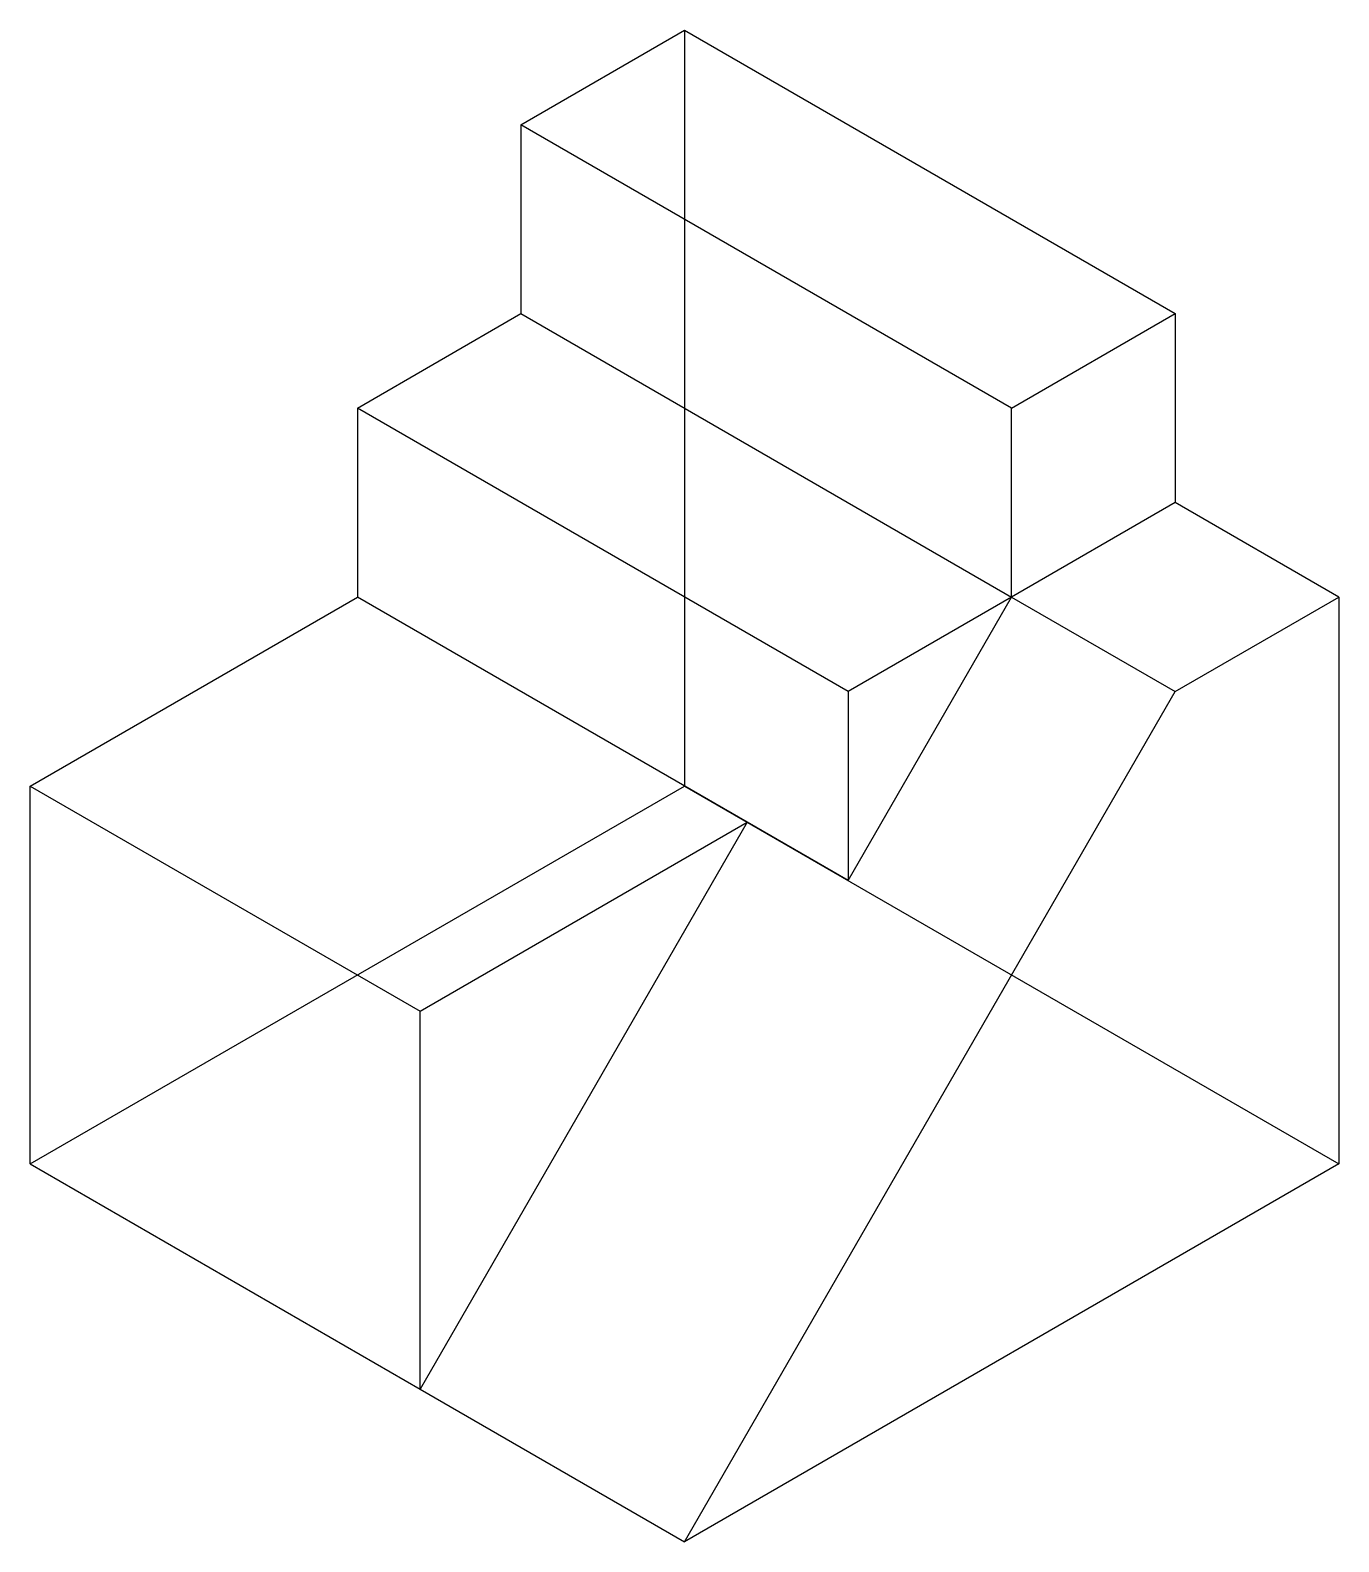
# Model space of a CAD drawing. Extents: x 10.1 to 79.3, y 5.3 to 85.3.
import ezdxf

# ---------------------------------------------------------------- set-up
doc = ezdxf.new("R2010")
doc.units = 0
doc.layers.get('0').update_dxf_attribs({"linetype": 'CONTINUOUS'})
doc.layers.get('DEFPOINTS').update_dxf_attribs({"linetype": 'CONTINUOUS'})
doc.layers.add('1', color=7, linetype='CONTINUOUS')
doc.layers.add('RESULTADO', color=7, linetype='CONTINUOUS')

msp = doc.modelspace()

# ---------------------------------------------------------------- linework, layer by layer
at = {"color": 7, "linetype": 'CONTINUOUS'}
for p, q in [((48.024115, 43.376017), (27.3814, 55.2941)), ((53.3622, 50.2941), (53.3622, 40.2941)), ((48.024115, 43.376017), (30.703615, 13.376017)), ((53.3622, 40.2941), (48.024115, 43.376017)), ((10.0609, 25.2941), (30.703615, 13.376017)), ((30.703615, 13.376017), (44.7019, 5.2941))]:
    msp.add_line(p, q, dxfattribs=at)
at = {"layer": '1', "color": 7, "linetype": 'CONTINUOUS'}
for p, q in [((44.7019, 85.2941), (44.7019, 45.2941)), ((10.0609, 25.2941), (44.7019, 45.2941)), ((44.7019, 45.2941), (79.3429, 25.2941))]:
    msp.add_line(p, q, dxfattribs=at)
at = {"layer": 'DEFPOINTS', "color": 7, "linetype": 'CONTINUOUS'}
msp.add_point((44.7019, 85.2941), dxfattribs=at)
at = {"layer": 'RESULTADO', "color": 7, "linetype": 'CONTINUOUS'}
for p, q in [((36.0416, 80.2941), (44.7019, 85.2941)), ((44.7019, 85.2941), (70.6827, 70.2941)), ((62.0224, 65.2941), (36.0416, 80.2941)), ((36.0416, 80.2941), (36.0416, 70.2941)), ((27.3814, 65.2941), (36.0416, 70.2941)), ((36.0416, 70.2941), (62.0224, 55.2941)), ((62.0224, 65.2941), (70.6827, 70.2941)), ((70.6827, 70.2941), (70.6827, 60.2941)), ((53.3622, 50.2941), (27.3814, 65.2941)), ((27.3814, 65.2941), (27.3814, 55.2941)), ((62.0224, 55.2941), (62.0224, 65.2941)), ((70.6827, 60.2941), (62.0224, 55.2941)), ((79.3429, 55.2941), (70.6827, 60.2941)), ((10.0609, 45.2941), (27.3814, 55.2941)), ((62.0224, 55.2941), (53.3622, 50.2941)), ((53.3622, 40.2941), (62.0224, 55.2941)), ((62.0224, 55.2941), (70.6827, 50.2941)), ((70.6827, 50.2941), (79.3429, 55.2941)), ((79.3429, 55.2941), (79.3429, 25.2941)), ((44.7019, 5.2941), (70.6827, 50.2941)), ((10.0609, 25.2941), (10.0609, 45.2941)), ((10.0609, 45.2941), (30.703615, 33.376017)), ((30.703615, 33.376017), (48.024115, 43.376017)), ((30.703615, 13.376017), (30.703615, 33.376017)), ((79.3429, 25.2941), (44.7019, 5.2941))]:
    msp.add_line(p, q, dxfattribs=at)

doc.saveas('drawing.dxf')
